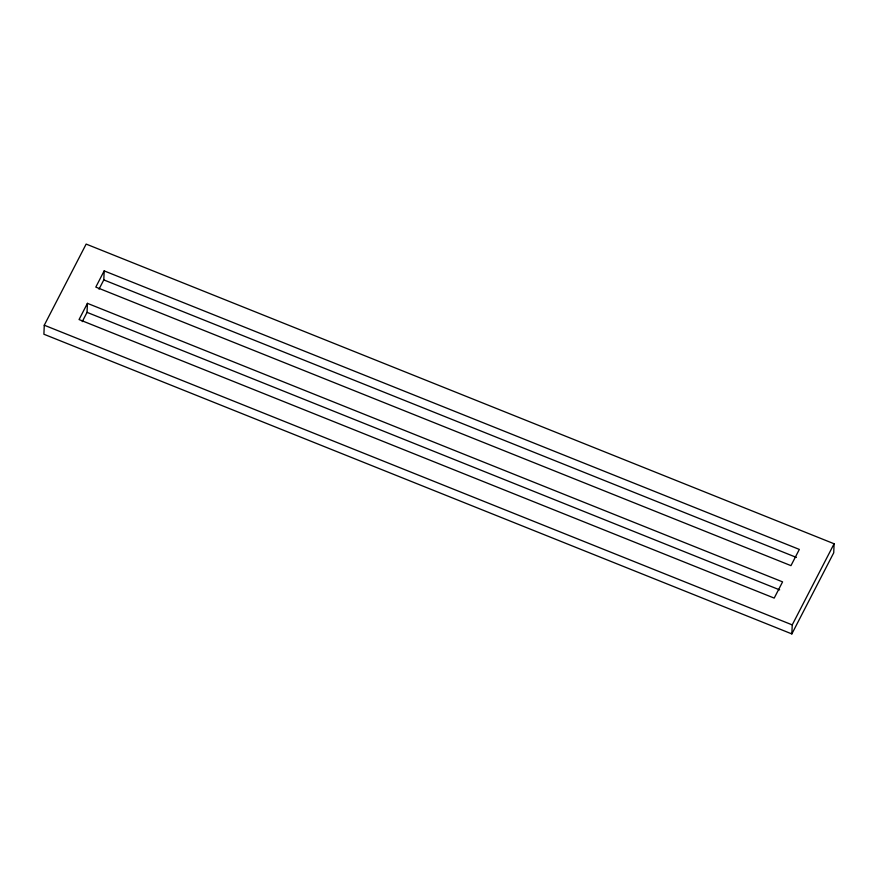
<?xml version="1.0" encoding="UTF-8"?>
<svg xmlns="http://www.w3.org/2000/svg" width="878" height="878" viewBox="0 0 878 878"><rect width="100%" height="100%" fill="white"/><g stroke="black" fill="none" stroke-linecap="round" stroke-linejoin="round"><path stroke-width="1.32" d="M44.273 325.211L43.9 334.233L791.846 633.916L833.727 552.789L834.1 543.767L86.154 244.084L44.273 325.211L792.23 624.895L791.846 633.916M82.258 321.633L87.043 312.359L87.427 303.338L782.583 581.873L774.198 598.094L79.053 319.559L87.427 303.338M99.005 289.18L103.802 279.906L104.175 270.885L799.331 549.419L790.957 565.641L95.801 287.106L104.175 270.885M792.23 624.895L834.1 543.767M103.802 279.906L796.401 557.42M87.043 312.359L779.653 589.873"/></g></svg>
